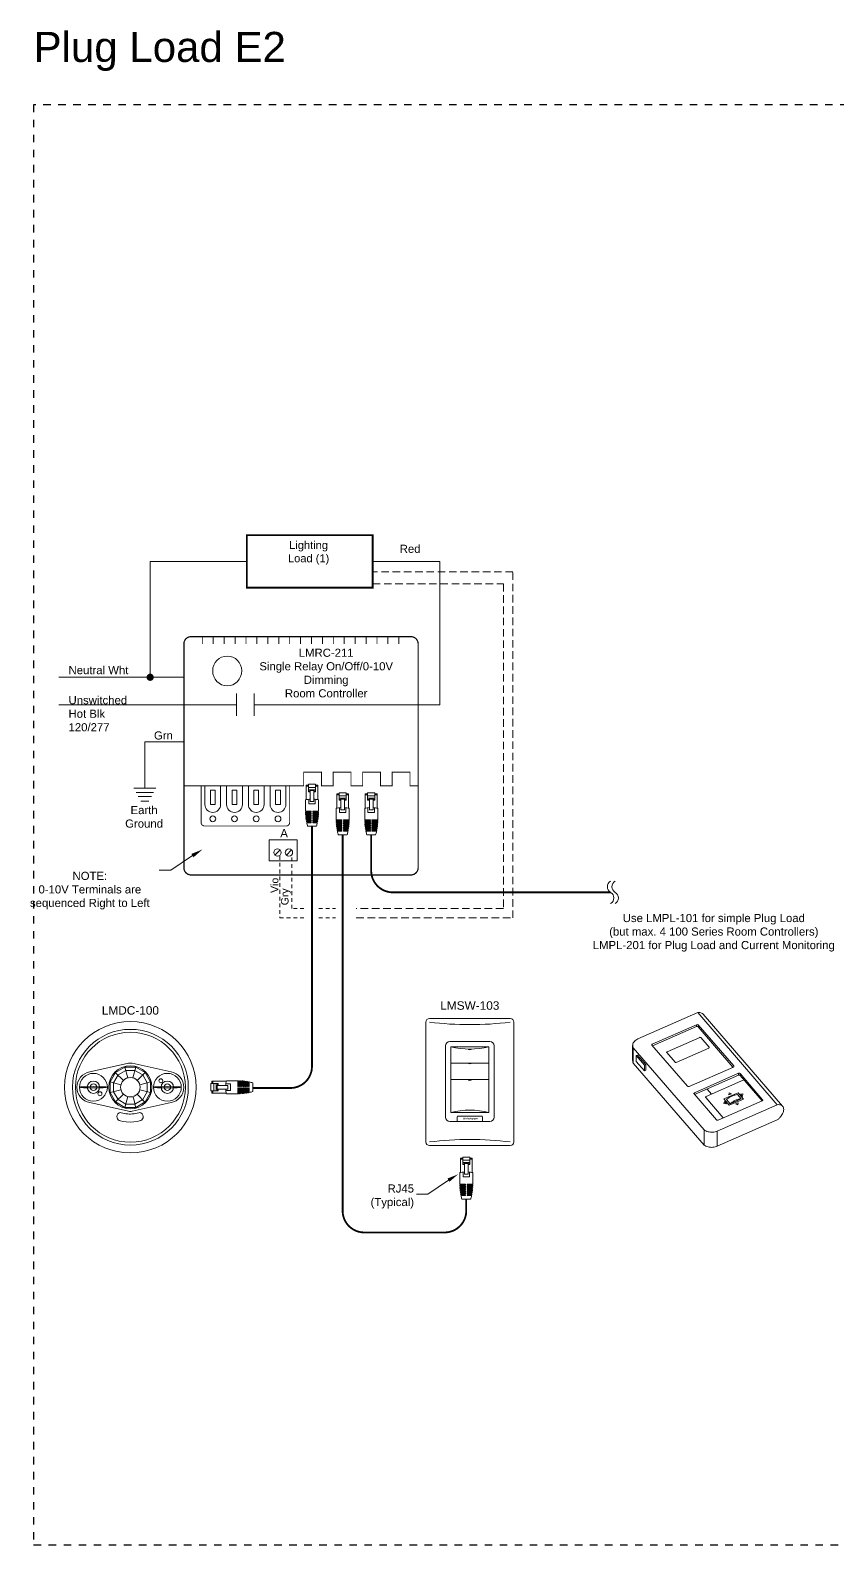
# Model space of a CAD drawing. Header units: inches. Extents: x -60 to 2005, y -577 to 104.
# Drawn here: x 11.5 to 38.4, y -68.3 to -17.9 of the extents above; entities that cross this region are included whole.
import ezdxf

# ---------------------------------------------------------------- set-up
doc = ezdxf.new("R2010")
doc.units = ezdxf.units.IN
doc.header["$MEASUREMENT"] = 0
for name, pattern in [('Demo', [0.5, 0.25, -0.25]), ('HIDDEN', [0.375, 0.25, -0.125]), ('HIDDEN2', [0.1875, 0.125, -0.0625])]:
    doc.linetypes.add(name, pattern=pattern)
doc.layers.get('0').update_dxf_attribs({"lineweight": 5})
doc.layers.add('PS Borders', color=40, linetype='Demo', lineweight=5, plot=False)
for name, color, linetype, lineweight in [('WS', 3, 'Continuous', 5), ('WS_DETAIL', 7, 'Continuous', 5), ('WS_LineVoltage', 1, 'Continuous', 5), ('WS_LowVoltage', 6, 'Continuous', 5)]:
    doc.layers.add(name, color=color, linetype=linetype, lineweight=lineweight)
doc.styles.add('ARIAL', font='arial.ttf')

# ---------------------------------------------------------------- blocks, each defined once
blk = doc.blocks.new('A$C756910A1')
at = {"layer": 'WS_DETAIL'}
for p, q in [((0.15, 6.6), (0.15, 10.17)), ((0.15, 10.17), (0.73, 10.17)), ((0.73, 9.92), (0.15, 9.92)), ((0.73, 10.43), (0.73, 8.56)), ((0.73, 10.43), (2.51, 10.43)), ((2.51, 9.66), (0.73, 9.66)), ((2.51, 9.06), (0.73, 9.06)), ((0.73, 8.74), (1.17, 8.74)), ((0.73, 8.56), (1.17, 8.56)), ((1.17, 6.17), (1.17, 9.06)), ((1.17, 8.85), (2.06, 8.85)), ((2.06, 6.17), (2.06, 9.06)), ((2.06, 8.74), (2.51, 8.74)), ((2.51, 8.56), (2.06, 8.56)), ((2.51, 10.43), (2.51, 8.56)), ((3.08, 10.17), (2.51, 10.17)), ((3.08, 9.92), (2.51, 9.92)), ((3.08, 6.6), (3.08, 10.17)), ((0, 6.56), (0, 3.73)), ((0.81, 6.7), (0.81, 5.55)), ((0.81, 5.55), (2.42, 5.55)), ((1.17, 6.17), (2.06, 6.17)), ((2.42, 6.7), (2.42, 5.55)), ((3.23, 6.56), (3.23, 3.73)), ((0, 3.73), (1.43, 3.73)), ((0, 3.51), (1.43, 3.51)), ((0.01, 3.29), (1.43, 3.29)), ((0.02, 3.06), (1.43, 3.06)), ((0.03, 2.84), (1.43, 2.84)), ((0.05, 2.62), (1.43, 2.62)), ((0.07, 2.4), (1.43, 2.4)), ((0.09, 2.18), (1.43, 2.18)), ((0.12, 1.96), (1.43, 1.96)), ((0.15, 1.74), (1.43, 1.74)), ((0.18, 1.52), (1.43, 1.52)), ((0.22, 1.3), (1.43, 1.3)), ((0.26, 1.08), (1.43, 1.08)), ((0.31, 0.86), (1.43, 0.86)), ((0.89, 3.73), (0.89, 3.51)), ((0.89, 3.29), (0.89, 3.06)), ((0.89, 2.84), (0.89, 2.62)), ((0.89, 2.4), (0.89, 2.18)), ((0.89, 1.96), (0.89, 1.74)), ((0.89, 1.52), (0.89, 1.3)), ((0.89, 1.08), (0.89, 0.86)), ((1.43, 3.51), (1.43, 3.73)), ((1.43, 3.06), (1.43, 3.29)), ((1.43, 2.62), (1.43, 2.84)), ((1.43, 2.18), (1.43, 2.4)), ((1.43, 1.74), (1.43, 1.96)), ((1.43, 1.3), (1.43, 1.52)), ((1.43, 0.86), (1.43, 1.08)), ((1.8, 3.73), (3.23, 3.73)), ((1.8, 3.51), (1.8, 3.73)), ((1.8, 3.51), (3.23, 3.51)), ((1.8, 3.29), (3.23, 3.29)), ((1.8, 3.06), (1.8, 3.29)), ((1.8, 3.06), (3.22, 3.06)), ((1.8, 2.84), (3.2, 2.84)), ((1.8, 2.62), (1.8, 2.84)), ((1.8, 2.62), (3.19, 2.62)), ((1.8, 2.4), (3.17, 2.4)), ((1.8, 2.18), (1.8, 2.4)), ((1.8, 2.18), (3.14, 2.18)), ((1.8, 1.96), (3.12, 1.96)), ((1.8, 1.74), (1.8, 1.96)), ((1.8, 1.74), (3.09, 1.74)), ((1.8, 1.52), (3.05, 1.52)), ((1.8, 1.3), (1.8, 1.52)), ((1.8, 1.3), (3.01, 1.3)), ((1.8, 1.08), (2.97, 1.08)), ((1.8, 0.86), (1.8, 1.08)), ((1.8, 0.86), (2.92, 0.86)), ((2.34, 3.73), (2.34, 3.51)), ((2.34, 3.29), (2.34, 3.06)), ((2.34, 2.84), (2.34, 2.62)), ((2.34, 2.4), (2.34, 2.18)), ((2.34, 1.96), (2.34, 1.74)), ((2.34, 1.52), (2.34, 1.3)), ((2.34, 1.08), (2.34, 0.86)), ((2.69, 0), (0.52, 0))]:
    blk.add_line(p, q, dxfattribs=at)
for centre, radius, start, end in [((1.62, -0.58), 7.33, 93.502, 102.7411), ((1.62, -0.58), 7.33, 77.2589, 86.498), ((13.49, 3.73), 13.49, 180.937, 181.8742), ((13.49, 3.73), 13.49, 182.8119, 183.7504), ((13.49, 3.73), 13.49, 184.6899, 185.6307), ((13.49, 3.73), 13.49, 186.573, 187.5171), ((13.49, 3.73), 13.49, 188.4632, 189.4117), ((13.49, 3.73), 13.49, 190.3627, 191.3167), ((13.49, 3.73), 13.49, 192.2739, 196.0379), ((-10.25, 3.73), 13.49, 343.9621, 347.7261), ((-10.25, 3.73), 13.49, 348.6833, 349.6373), ((-10.25, 3.73), 13.49, 350.5883, 351.5368), ((-10.25, 3.73), 13.49, 352.4829, 353.427), ((-10.25, 3.73), 13.49, 354.3693, 355.3101), ((-10.25, 3.73), 13.49, 356.2496, 357.1881), ((-10.25, 3.73), 13.49, 358.1258, 359.063)]:
    blk.add_arc(centre, radius, start, end, dxfattribs=at)
blk = doc.blocks.new('RJ45')
at = {"layer": 'WS_DETAIL', "xscale": 1.117448685388325, "yscale": 1.117448685388325, "zscale": 1.117448685388325}
blk.add_blockref('A$C756910A1', (59.47, 150.68), dxfattribs=at)
blk = doc.blocks.new('A$C28216DC1')
at = {"layer": 'WS_DETAIL'}
blk.add_lwpolyline([(22.84, 8.11), (17.13, 4.27), (13.98, 4.27)], dxfattribs=at)
blk.add_solid([(23.11, 7.67), (22.56, 8.56), (25.52, 9.76)], dxfattribs=at)
at = {"layer": 'WS_DETAIL', "linetype": 'Continuous', "insert": (13.29, 3.59), "char_height": 2.25, "width": 37.309, "attachment_point": 6, "style": 'ARIAL'}
blk.add_mtext('\\pi29.81;RJ45\\P\\pi22.42;(Typical)', dxfattribs=at)
blk = doc.blocks.new('A$C222B27AB')
at = {"const_width": 0.25}
blk.add_lwpolyline([(0.12, 11.27), (0.12, 1.12, 0.414214), (1.12, 0.12), (23.67, 0.12, 0.414214), (24.67, 1.12), (24.67, 11.27)], format="xyb", dxfattribs=at)
for points in [[(2.69, 6.06), (4.02, 6.06), (4.02, 10.08), (2.69, 10.08)], [(8.72, 6.06), (10.05, 6.06), (10.05, 10.08), (8.72, 10.08)], [(14.75, 6.06), (16.07, 6.06), (16.07, 10.08), (14.75, 10.08)], [(20.78, 6.06), (22.1, 6.06), (22.1, 10.08), (20.78, 10.08)]]:
    blk.add_lwpolyline(points, close=True)
at = {"layer": 'WS_DETAIL'}
for p, q in [((1.17, 11.27), (1.17, 6.06)), ((5.54, 6.06), (5.54, 11.27)), ((7.2, 11.27), (7.2, 6.06)), ((11.57, 6.06), (11.57, 11.27)), ((13.23, 11.27), (13.23, 6.06)), ((17.6, 6.06), (17.6, 11.27)), ((19.26, 11.27), (19.26, 6.06)), ((23.62, 6.06), (23.62, 11.27))]:
    blk.add_line(p, q, dxfattribs=at)
for centre in [(3.36, 2.11), (9.38, 2.11), (15.41, 2.11), (21.44, 2.11)]:
    blk.add_circle(centre, 0.82, dxfattribs=at)
for centre in [(3.36, 6.06), (9.38, 6.06), (15.41, 6.06), (21.44, 6.06)]:
    blk.add_arc(centre, 2.18, 180, 0, dxfattribs=at)
blk = doc.blocks.new('A$C2A821E27')
for p, q in [((1.27, 1.3), (2.43, 2.46)), ((3.84, 1.3), (5, 2.46))]:
    blk.add_line(p, q)
blk.add_lwpolyline([(0, 4.76), (6.27, 4.76), (6.27, 0), (0, 0)], close=True)
for centre in [(1.85, 1.88), (4.42, 1.88)]:
    blk.add_circle(centre, 0.82)
blk = doc.blocks.new('A$C017659A6')
for p, q in [((0, 0.245), (0.409, 0.245)), ((0.044, 0.16), (0.365, 0.16)), ((0.082, 0.085), (0.326, 0.085)), ((0.129, 0), (0.28, 0))]:
    blk.add_line(p, q)
blk = doc.blocks.new('LMCT-100_i')
at = {"extrusion": (0, 0.700492, 0.71366)}
for p, q in [((-24.44, 12.57), (-4.49, 21.34)), ((21.96, -9.31), (-4.49, 21.34)), ((-2.72, 20.82), (23.73, -9.83)), ((-19.6, 10.84), (-4.88, 17.31)), ((-4.88, 16.69), (-19.52, 10.26)), ((-4.89, 17.31), (-4.89, 16.68)), ((-4.39, 17.23), (7.47, 3.58)), ((-4.39, 17.22), (-4.39, 16.6)), ((7.2, 3.17), (-4.39, 16.6)), ((-26.13, 10.41), (-26.13, 5.37)), ((-7.85, -3.15), (-19.72, 10.49)), ((-19.6, 10.84), (-19.6, 10.35)), ((-14.71, 8.31), (-3.84, 13.09)), ((-3.47, 13.03), (-0.73, 9.81)), ((-25.93, 9.59), (-25.93, 4.54)), ((-25.92, 9.59), (-2.4, -17.69)), ((-24.48, 7.23), (-24.92, 7.04)), ((-24.92, 7.04), (-22.2, 3.89)), ((-24.92, 7.04), (-24.92, 5.11)), ((-22.2, 1.96), (-24.92, 5.11)), ((-12.03, 4.85), (-14.8, 8.05)), ((-0.8, 9.56), (-11.67, 4.79)), ((-22.2, 3.89), (-21.76, 4.08)), ((-22.2, 1.96), (-22.2, 3.89)), ((-21.76, 2.15), (-22.2, 1.96)), ((-21.76, 2.15), (-21.76, 4.08)), ((7.36, 3.23), (-7.36, -3.23)), ((-5.6, -5.33), (9.12, 1.14)), ((9.12, 0.51), (-5.52, -5.91)), ((7.47, 3.58), (7.47, 3.31)), ((9.12, 1.14), (9.12, 0.51)), ((9.61, 1.05), (17.1, -7.63)), ((9.61, 1.05), (9.61, 0.43)), ((16.9, -8.02), (9.61, 0.43)), ((-1.72, -6.58), (10.88, -1.04)), ((0.07, -5.79), (-1.38, -4.1)), ((1.77, -14.36), (-5.72, -5.68)), ((-5.6, -5.33), (-5.6, -5.82)), ((3.96, -13.7), (-1.84, -6.93)), ((21.96, -9.31), (2, -18.08)), ((16.98, -7.98), (2.27, -14.44)), ((4.2, -7.4), (8.9, -5.34)), ((6, -9.49), (4.2, -7.4)), ((5.05, -8.96), (4.42, -8.23)), ((6.24, -8.97), (5.04, -7.57)), ((6, -9.49), (10.7, -7.42)), ((6.24, -8.97), (9.96, -7.33)), ((8.76, -5.94), (9.96, -7.33)), ((10.7, -7.42), (8.9, -5.34)), ((17.1, -7.63), (17.1, -7.9)), ((2, -23.12), (21.96, -14.36)), ((-2.4, -22.73), (-2.4, -17.69)), ((2, -18.08), (2, -23.12))]:
    blk.add_line(p, q, dxfattribs=at)
for p, q in [((4.42, -8.23), (4.2, -8.91)), ((5.05, -8.96), (4.2, -8.91)), ((5.83, -6.07), (5.93, -5.37)), ((6.71, -5.7), (5.93, -5.37)), ((8.87, -9.36), (8.09, -9.03)), ((8.87, -9.36), (8.97, -8.66)), ((9.78, -5.85), (10.48, -5.73)), ((10.4, -6.57), (10.48, -5.73))]:
    blk.add_line(p, q)
at = {"extrusion": (-0.310472, -0.62793, 0.71366)}
for p, q in [((6.71, -5.7), (5.83, -6.07)), ((8.97, -8.66), (8.09, -9.03))]:
    blk.add_line(p, q, dxfattribs=at)
at = {"extrusion": (-0.692921, 0.102711, 0.71366)}
blk.add_line((10.4, -6.57), (9.78, -5.85), dxfattribs=at)
for centre in [(-4.71, 16.87), (-4.71, 16.25)]:
    blk.add_arc(centre, 0.477, 48.6015, 112.129)
for points, knots in [([(-4.49, 21.34), (-4.24, 21.37), (-3.76, 21.38), (-3.16, 21.21), (-2.85, 20.98), (-2.72, 20.83), (-2.72, 20.82)], [0, 0, 0, 0, 0.1, 0.2, 0.3, 0.3044799, 0.3044799, 0.3044799, 0.3044799]), ([(-25.93, 4.54), (-26.02, 4.72), (-26.11, 5), (-26.13, 5.28), (-26.13, 5.37)], [0, 0, 0, 0, 0.1666667, 0.2459578, 0.2459578, 0.2459578, 0.2459578])]:
    blk.add_open_spline(points, degree=3, knots=knots)
for points in [[(-24.44, 12.57), (-24.67, 12.47), (-25.09, 12.23), (-25.6, 11.79), (-25.95, 11.27), (-26.13, 10.71), (-26.14, 10.14), (-26.02, 9.77), (-25.93, 9.59)], [(-19.72, 10.49), (-19.73, 10.51), (-19.76, 10.55), (-19.77, 10.62), (-19.77, 10.69), (-19.73, 10.75), (-19.68, 10.8), (-19.63, 10.83), (-19.6, 10.84)], [(-3.84, 13.09), (-3.82, 13.1), (-3.78, 13.11), (-3.71, 13.12), (-3.64, 13.11), (-3.57, 13.1), (-3.52, 13.07), (-3.49, 13.04), (-3.47, 13.03)], [(-14.8, 8.05), (-14.81, 8.07), (-14.83, 8.1), (-14.84, 8.15), (-14.83, 8.2), (-14.81, 8.24), (-14.77, 8.28), (-14.73, 8.3), (-14.71, 8.31)], [(-0.73, 9.81), (-0.72, 9.8), (-0.7, 9.77), (-0.69, 9.72), (-0.69, 9.67), (-0.72, 9.62), (-0.76, 9.58), (-0.8, 9.56), (-0.82, 9.55)], [(-11.67, 4.79), (-11.69, 4.78), (-11.73, 4.76), (-11.8, 4.75), (-11.87, 4.76), (-11.93, 4.78), (-11.99, 4.81), (-12.02, 4.83), (-12.03, 4.85)], [(7.47, 3.58), (7.49, 3.56), (7.51, 3.52), (7.53, 3.46), (7.52, 3.39), (7.48, 3.32), (7.43, 3.27), (7.38, 3.24), (7.35, 3.23)], [(9.12, 1.14), (9.14, 1.15), (9.2, 1.17), (9.3, 1.18), (9.39, 1.17), (9.48, 1.15), (9.56, 1.11), (9.6, 1.07), (9.61, 1.05)], [(9.61, 0.43), (9.6, 0.45), (9.56, 0.48), (9.48, 0.52), (9.39, 0.55), (9.3, 0.56), (9.2, 0.54), (9.14, 0.53), (9.12, 0.51)], [(-7.36, -3.23), (-7.38, -3.24), (-7.44, -3.26), (-7.54, -3.27), (-7.63, -3.27), (-7.72, -3.24), (-7.8, -3.2), (-7.84, -3.17), (-7.85, -3.15)], [(-5.72, -5.68), (-5.73, -5.66), (-5.76, -5.62), (-5.77, -5.56), (-5.76, -5.49), (-5.73, -5.42), (-5.67, -5.37), (-5.62, -5.34), (-5.6, -5.33)], [(-1.84, -6.93), (-1.85, -6.91), (-1.88, -6.87), (-1.89, -6.8), (-1.88, -6.74), (-1.85, -6.67), (-1.8, -6.62), (-1.75, -6.59), (-1.72, -6.58)], [(5.04, -7.57), (5.33, -7.34), (5.94, -6.91), (6.9, -6.4), (7.85, -6.06), (8.47, -5.96), (8.76, -5.94)], [(9.96, -7.33), (9.67, -7.35), (9.06, -7.46), (8.1, -7.8), (7.14, -8.3), (6.53, -8.73), (6.24, -8.97)], [(17.1, -7.63), (17.12, -7.65), (17.14, -7.69), (17.16, -7.75), (17.15, -7.82), (17.11, -7.88), (17.06, -7.94), (17.01, -7.97), (16.98, -7.98)], [(21.96, -14.36), (22.21, -14.17), (22.68, -13.76), (23.28, -13.06), (23.74, -12.32), (24.02, -11.58), (24.12, -10.88), (24.02, -10.27), (23.74, -9.78), (23.28, -9.44), (22.68, -9.27), (22.21, -9.28), (21.96, -9.31)], [(2.27, -14.44), (2.24, -14.46), (2.18, -14.48), (2.09, -14.49), (1.99, -14.48), (1.9, -14.45), (1.83, -14.42), (1.79, -14.38), (1.77, -14.36)], [(-2.4, -17.69), (-2.22, -17.83), (-1.8, -18.07), (-1.08, -18.32), (-0.3, -18.46), (0.5, -18.47), (1.29, -18.34), (1.78, -18.18), (2, -18.08)], [(2, -23.12), (1.78, -23.22), (1.29, -23.39), (0.5, -23.51), (-0.3, -23.5), (-1.08, -23.37), (-1.8, -23.11), (-2.22, -22.87), (-2.4, -22.73)]]:
    blk.add_open_spline(points, degree=3)
at = {"layer": 'WS_DETAIL'}
blk.add_line((-24.48, 7.23), (-21.76, 4.08), dxfattribs=at)
at = {"layer": 'WS_DETAIL', "extrusion": (0, 0.700492, 0.71366)}
blk.add_line((-25.93, 4.54), (-2.4, -22.73), dxfattribs=at)
blk = doc.blocks.new('WallPlate1Gang')
for p, q in [((-11.72, 0.96), (-11.72, 32.87)), ((-10.76, 33.83), (10.76, 33.83)), ((11.72, 32.87), (11.72, 0.96)), ((-6.49, 26.51), (-6.49, 7.57)), ((-5.31, 27.69), (5.31, 27.69)), ((6.49, 26.51), (6.49, 7.57)), ((5.31, 6.39), (-5.31, 6.39)), ((-10.76, 0), (10.76, 0))]:
    blk.add_line(p, q)
for centre, radius, start, end in [((-10.76, 32.87), 0.96, 90, 180), ((0, 117.5), 85.31, 262.7571, 277.2429), ((10.76, 32.87), 0.96, 0, 90), ((-5.31, 26.51), 1.18, 90, 180), ((5.31, 26.51), 1.18, 0, 90), ((-5.31, 7.57), 1.18, 180, 270), ((5.31, 7.57), 1.18, 270, 0), ((-10.76, 0.96), 0.96, 180, 270), ((0, -83.67), 85.31, 82.7571, 97.2429), ((10.76, 0.96), 0.96, 270, 0)]:
    blk.add_arc(centre, radius, start, end)
blk = doc.blocks.new('*U137')
blk.add_blockref('WallPlate1Gang', (0, -0.01))
blk = doc.blocks.new('*U252')
for p, q in [((-5.32, 21.31), (5.32, 21.31)), ((-6.5, 20.13), (-6.5, 1.18)), ((-5.07, 2.44), (-5.07, 19.89)), ((-5.07, 19.89), (5.07, 19.89)), ((-5.07, 19.89), (5.07, 19.89)), ((-5.07, 19.89), (5.07, 19.89)), ((-5.07, 19.89), (5.07, 19.89)), ((-5.07, 19.89), (5.07, 19.89)), ((-5.07, 19.89), (5.07, 19.89)), ((-5.07, 19.89), (5.07, 19.89)), ((-0.33, 19.29), (-0.33, 19.19)), ((0.33, 19.29), (0.33, 19.19)), ((5.07, 19.89), (5.07, 2.44)), ((6.5, 20.13), (6.5, 1.18)), ((-5.07, 15.52), (0, 15.52)), ((-0.33, 15.53), (-0.33, 15.42)), ((0, 15.52), (5.07, 15.52)), ((0.33, 15.53), (0.33, 15.42)), ((-5.07, 11.16), (0, 11.16)), ((-0.33, 11.17), (-0.33, 11.06)), ((0, 11.16), (5.07, 11.16)), ((0.33, 11.17), (0.33, 11.06)), ((5.32, 0), (-5.32, 0)), ((5.07, 2.44), (-5.07, 2.44)), ((-3.38, 1.24), (-3.38, 0)), ((3.14, 1.48), (-3.14, 1.48)), ((3.38, 1.24), (3.38, 0))]:
    blk.add_line(p, q)
for centre, radius, start, end in [((-5.32, 20.13), 1.18, 90, 180), ((5.32, 20.13), 1.18, 0, 90), ((0, 41.25), 21.96, 256.6482, 283.3518), ((0, 19.73), 0.639, 238.6629, 301.3371), ((0, 15.97), 0.639, 238.6629, 301.3371), ((0, 11.61), 0.639, 238.6629, 301.3371), ((-5.32, 1.18), 1.18, 180, 270), ((0, -18.92), 21.96, 76.6482, 103.3518), ((-3.14, 1.24), 0.239, 90, 180), ((3.14, 1.24), 0.239, 0, 90), ((5.32, 1.18), 1.18, 270, 0)]:
    blk.add_arc(centre, radius, start, end)
at = {"style": 'ARIAL'}
for s, insert, char_height, width, attachment_point in [('LMSW-103', (0, 32.02), 2.25, 40.9705, 2), ('{\\fArial|b1|i1|c0|p34;Wattstopper}', (-1.79, 1.04), 0.4798, 3.7953, 1)]:
    blk.add_mtext(s, dxfattribs=dict(at, insert=insert, char_height=char_height, width=width, attachment_point=attachment_point))
blk = doc.blocks.new('*U257')
at = {"lineweight": 18}
for points in [[(-1.44, -5.36), (-3.92, -3.92), (-5.36, -1.44), (-5.36, 1.43), (-3.92, 3.92), (-1.44, 5.36), (1.43, 5.36), (3.92, 3.92), (5.36, 1.43), (5.36, -1.44), (3.92, -3.92), (1.43, -5.36), (-1.44, -5.36)], [(-1.2, -4.47), (-3.27, -3.27), (-4.47, -1.2), (-4.47, 1.2), (-3.27, 3.27), (-1.2, 4.46), (1.2, 4.46), (3.27, 3.27), (4.46, 1.2), (4.46, -1.2), (3.27, -3.27), (1.2, -4.47), (-1.2, -4.47)], [(-1.44, 5.36), (-0.67, 2.5)], [(1.43, 5.36), (0.67, 2.5)], [(-2.5, 0.67), (-5.36, 1.43)], [(-3.97, 3.84), (-1.83, 1.83)], [(3.92, 3.92), (1.83, 1.83)], [(5.36, 1.43), (2.5, 0.67)], [(-2.5, -0.67), (-5.36, -1.44)], [(-1.83, -1.83), (-3.92, -3.92)], [(-0.67, -2.5), (-1.44, -5.36)], [(3.87, -3.95), (1.83, -1.84)], [(5.36, -1.44), (2.5, -0.67)]]:
    blk.add_lwpolyline(points, dxfattribs=at)
for points, knots in [([(17.49, 0), (17.49, -9.66), (9.66, -17.49), (0, -17.49), (-9.66, -17.49), (-17.49, -9.66), (-17.49, 0), (-17.49, 9.66), (-9.66, 17.49), (0, 17.49), (9.66, 17.49), (17.49, 9.66), (17.49, 0)], [0, 0, 0, 0, 1, 1, 1, 2, 2, 2, 3, 3, 3, 4, 4, 4, 4]), ([(15.41, 0), (15.41, -8.51), (8.51, -15.41), (0, -15.41), (-8.51, -15.41), (-15.41, -8.51), (-15.41, 0), (-15.41, 8.51), (-8.51, 15.41), (0, 15.41), (8.51, 15.41), (15.41, 8.51), (15.41, 0)], [0, 0, 0, 0, 1, 1, 1, 2, 2, 2, 3, 3, 3, 4, 4, 4, 4]), ([(14.63, 0), (14.63, -8.08), (8.08, -14.63), (0, -14.63), (-8.08, -14.63), (-14.63, -8.08), (-14.63, 0), (-14.63, 8.08), (-8.08, 14.63), (0, 14.63), (8.08, 14.63), (14.63, 8.08), (14.63, 0)], [0, 0, 0, 0, 1, 1, 1, 2, 2, 2, 3, 3, 3, 4, 4, 4, 4]), ([(-14.21, 0), (-14.21, 2.03), (-12.74, 3.73), (-10.81, 4.08), (-10.81, 4.08), (-0.46, 6.4), (-0.46, 6.4), (-0.33, 6.43), (-0.17, 6.45), (0, 6.45)], [0, 0, 0, 0, 1, 1, 1, 2, 2, 2, 3, 3, 3, 3]), ([(5.74, 0), (5.74, -3.17), (3.17, -5.74), (0, -5.74), (-3.17, -5.74), (-5.74, -3.17), (-5.74, 0), (-5.74, 3.17), (-3.17, 5.74), (0, 5.74), (3.17, 5.74), (5.74, 3.17), (5.74, 0)], [0, 0, 0, 0, 1, 1, 1, 2, 2, 2, 3, 3, 3, 4, 4, 4, 4]), ([(14.21, 0), (14.21, 2.03), (12.74, 3.73), (10.81, 4.08), (10.81, 4.08), (0.46, 6.4), (0.46, 6.4), (0.33, 6.43), (0.17, 6.45), (0, 6.45)], [0, 0, 0, 0, 1, 1, 1, 2, 2, 2, 3, 3, 3, 3]), ([(-6.13, 0), (-6.13, -2.05), (-7.79, -3.7), (-9.84, -3.7), (-11.88, -3.7), (-13.54, -2.05), (-13.54, 0), (-13.54, 2.04), (-11.88, 3.7), (-9.84, 3.7), (-7.79, 3.7), (-6.13, 2.04), (-6.13, 0)], [0, 0, 0, 0, 1, 1, 1, 2, 2, 2, 3, 3, 3, 4, 4, 4, 4]), ([(-6.13, 0), (-6.13, -2.05), (-7.79, -3.7), (-9.84, -3.7), (-11.88, -3.7), (-13.54, -2.05), (-13.54, 0), (-13.54, 2.04), (-11.88, 3.7), (-9.84, 3.7), (-7.79, 3.7), (-6.13, 2.04), (-6.13, 0)], [0, 0, 0, 0, 1, 1, 1, 2, 2, 2, 3, 3, 3, 4, 4, 4, 4]), ([(-6.14, 0), (-6.14, -0.09), (-7.79, -0.17), (-9.84, -0.17), (-11.88, -0.17), (-13.53, -0.09), (-13.53, 0), (-13.53, 0.09), (-11.88, 0.16), (-9.84, 0.16), (-7.79, 0.16), (-6.14, 0.09), (-6.14, 0)], [0, 0, 0, 0, 1, 1, 1, 2, 2, 2, 3, 3, 3, 4, 4, 4, 4]), ([(-6.14, 0), (-6.14, -0.09), (-7.79, -0.17), (-9.84, -0.17), (-11.88, -0.17), (-13.53, -0.09), (-13.53, 0), (-13.53, 0.09), (-11.88, 0.16), (-9.84, 0.16), (-7.79, 0.16), (-6.14, 0.09), (-6.14, 0)], [0, 0, 0, 0, 1, 1, 1, 2, 2, 2, 3, 3, 3, 4, 4, 4, 4]), ([(-8.18, 0), (-8.18, -0.91), (-8.92, -1.66), (-9.84, -1.66), (-10.75, -1.66), (-11.49, -0.91), (-11.49, 0), (-11.49, 0.91), (-10.75, 1.65), (-9.84, 1.65), (-8.92, 1.65), (-8.18, 0.91), (-8.18, 0)], [0, 0, 0, 0, 1, 1, 1, 2, 2, 2, 3, 3, 3, 4, 4, 4, 4]), ([(-8.18, 0), (-8.18, -0.91), (-8.92, -1.66), (-9.84, -1.66), (-10.75, -1.66), (-11.49, -0.91), (-11.49, 0), (-11.49, 0.91), (-10.75, 1.65), (-9.84, 1.65), (-8.92, 1.65), (-8.18, 0.91), (-8.18, 0)], [0, 0, 0, 0, 1, 1, 1, 2, 2, 2, 3, 3, 3, 4, 4, 4, 4]), ([(-8.97, 0), (-8.97, -0.48), (-9.36, -0.87), (-9.84, -0.87), (-10.32, -0.87), (-10.7, -0.48), (-10.7, 0), (-10.7, 0.48), (-10.32, 0.87), (-9.84, 0.87), (-9.36, 0.87), (-8.97, 0.48), (-8.97, 0)], [0, 0, 0, 0, 1, 1, 1, 2, 2, 2, 3, 3, 3, 4, 4, 4, 4]), ([(-8.97, 0), (-8.97, -0.48), (-9.36, -0.87), (-9.84, -0.87), (-10.32, -0.87), (-10.7, -0.48), (-10.7, 0), (-10.7, 0.48), (-10.32, 0.87), (-9.84, 0.87), (-9.36, 0.87), (-8.97, 0.48), (-8.97, 0)], [0, 0, 0, 0, 1, 1, 1, 2, 2, 2, 3, 3, 3, 4, 4, 4, 4]), ([(2.59, 0), (2.59, -1.43), (1.43, -2.59), (0, -2.59), (-1.43, -2.59), (-2.59, -1.43), (-2.59, 0), (-2.59, 1.43), (-1.43, 2.59), (0, 2.59), (1.43, 2.59), (2.59, 1.43), (2.59, 0)], [0, 0, 0, 0, 1, 1, 1, 2, 2, 2, 3, 3, 3, 4, 4, 4, 4]), ([(6.13, 0), (6.13, 2.04), (7.79, 3.7), (9.83, 3.7), (11.88, 3.7), (13.54, 2.04), (13.54, 0), (13.54, -2.05), (11.88, -3.7), (9.83, -3.7), (7.79, -3.7), (6.13, -2.05), (6.13, 0)], [0, 0, 0, 0, 1, 1, 1, 2, 2, 2, 3, 3, 3, 4, 4, 4, 4]), ([(6.14, 0), (6.14, 0.09), (7.79, 0.16), (9.83, 0.16), (11.88, 0.16), (13.53, 0.09), (13.53, 0), (13.53, -0.09), (11.88, -0.17), (9.83, -0.17), (7.79, -0.17), (6.14, -0.09), (6.14, 0)], [0, 0, 0, 0, 1, 1, 1, 2, 2, 2, 3, 3, 3, 4, 4, 4, 4]), ([(7.57, 1.73), (7.57, 2.02), (7.81, 2.25), (8.1, 2.25), (8.39, 2.25), (8.62, 2.02), (8.62, 1.73), (8.62, 1.44), (8.39, 1.2), (8.1, 1.2), (7.81, 1.2), (7.57, 1.44), (7.57, 1.73)], [0, 0, 0, 0, 1, 1, 1, 2, 2, 2, 3, 3, 3, 4, 4, 4, 4]), ([(8.18, 0), (8.18, 0.91), (8.92, 1.65), (9.83, 1.65), (10.75, 1.65), (11.49, 0.91), (11.49, 0), (11.49, -0.91), (10.75, -1.66), (9.83, -1.66), (8.92, -1.66), (8.18, -0.91), (8.18, 0)], [0, 0, 0, 0, 1, 1, 1, 2, 2, 2, 3, 3, 3, 4, 4, 4, 4]), ([(8.97, 0), (8.97, 0.48), (9.36, 0.87), (9.83, 0.87), (10.31, 0.87), (10.7, 0.48), (10.7, 0), (10.7, -0.48), (10.31, -0.87), (9.83, -0.87), (9.36, -0.87), (8.97, -0.48), (8.97, 0)], [0, 0, 0, 0, 1, 1, 1, 2, 2, 2, 3, 3, 3, 4, 4, 4, 4]), ([(-14.21, 0), (-14.21, -2.04), (-12.74, -3.73), (-10.81, -4.08), (-10.81, -4.08), (-0.46, -6.4), (-0.46, -6.4), (-0.33, -6.43), (-0.17, -6.45), (0, -6.45)], [0, 0, 0, 0, 1, 1, 1, 2, 2, 2, 3, 3, 3, 3]), ([(-7.57, -1.73), (-7.57, -2.02), (-7.81, -2.26), (-8.1, -2.26), (-8.39, -2.26), (-8.62, -2.02), (-8.62, -1.73), (-8.62, -1.44), (-8.39, -1.21), (-8.1, -1.21), (-7.81, -1.21), (-7.57, -1.44), (-7.57, -1.73)], [0, 0, 0, 0, 1, 1, 1, 2, 2, 2, 3, 3, 3, 4, 4, 4, 4]), ([(-7.57, -1.73), (-7.57, -2.02), (-7.81, -2.26), (-8.1, -2.26), (-8.39, -2.26), (-8.62, -2.02), (-8.62, -1.73), (-8.62, -1.44), (-8.39, -1.21), (-8.1, -1.21), (-7.81, -1.21), (-7.57, -1.44), (-7.57, -1.73)], [0, 0, 0, 0, 1, 1, 1, 2, 2, 2, 3, 3, 3, 4, 4, 4, 4]), ([(14.21, 0), (14.21, -2.04), (12.74, -3.73), (10.81, -4.08), (10.81, -4.08), (0.46, -6.4), (0.46, -6.4), (0.33, -6.43), (0.17, -6.45), (0, -6.45)], [0, 0, 0, 0, 1, 1, 1, 2, 2, 2, 3, 3, 3, 3]), ([(-0.1, -9.29), (1.27, -9.29), (2.67, -8.87), (2.67, -8.87), (2.67, -8.87), (2.76, -8.82), (2.76, -8.82), (3.14, -8.68), (3.41, -8.29), (3.41, -7.83), (3.41, -7.24), (2.98, -6.77), (2.44, -6.77), (2.44, -6.77), (2.15, -6.8), (1.77, -6.91), (1.39, -7.03), (0.63, -7.13), (0, -7.13), (0, -7.13), (-0.2, -7.13), (-0.2, -7.13), (-0.83, -7.13), (-1.59, -7.03), (-1.97, -6.91), (-2.35, -6.8), (-2.64, -6.77), (-2.64, -6.77), (-3.18, -6.77), (-3.61, -7.24), (-3.61, -7.83), (-3.61, -8.29), (-3.34, -8.68), (-2.96, -8.82), (-2.96, -8.82), (-2.87, -8.87), (-2.87, -8.87), (-2.87, -8.87), (-1.47, -9.29), (-0.1, -9.29)], [0, 0, 0, 0, 1, 1, 1, 2, 2, 2, 3, 3, 3, 4, 4, 4, 5, 5, 5, 6, 6, 6, 7, 7, 7, 8, 8, 8, 9, 9, 9, 10, 10, 10, 11, 11, 11, 12, 12, 12, 13, 13, 13, 13])]:
    blk.add_open_spline(points, degree=3, knots=knots, dxfattribs=at)
blk.add_open_spline([(1.43, -5.36), (1.43, -5.29), (0.67, -2.5), (0.67, -2.5)], degree=3, dxfattribs=at)
at = {"insert": (0, 21.58), "char_height": 2.25, "width": 40.9705, "attachment_point": 2, "style": 'ARIAL'}
blk.add_mtext('LMDC-100', dxfattribs=at)

msp = doc.modelspace()

# ---------------------------------------------------------------- linework, layer by layer
for p, q in [((18.387, -39.994), (18.387, -40.739)), ((18.388, -39.994), (18.388, -40.739)), ((18.981, -39.994), (18.981, -40.739)), ((18.982, -39.994), (18.982, -40.739))]:
    msp.add_line(p, q)
at = {"linetype": 'Continuous', "const_width": 0.06}
msp.add_lwpolyline([(22.92, -36.471), (22.92, -34.726), (18.732, -34.726), (18.732, -36.471)], close=True, dxfattribs=at)
at = {"const_width": 0.0412}
msp.add_lwpolyline([(20.524, -38.102), (24.19, -38.102, -0.414214), (24.43, -38.342), (24.43, -45.793, -0.414214), (24.19, -46.033), (16.88, -46.033, -0.414214), (16.64, -45.793), (16.64, -38.342, -0.414214), (16.88, -38.102), (20.524, -38.102)], format="xyb", dxfattribs=at)
at = {"const_width": 0.03}
for points in [[(17.253, -38.344), (17.253, -38.102)], [(17.616, -38.344), (17.616, -38.102)], [(17.979, -38.344), (17.979, -38.102)], [(18.342, -38.344), (18.342, -38.102)], [(18.705, -38.344), (18.705, -38.102)], [(19.068, -38.344), (19.068, -38.102)], [(19.431, -38.344), (19.431, -38.102)], [(19.794, -38.344), (19.794, -38.102)], [(20.157, -38.344), (20.157, -38.102)], [(20.52, -38.344), (20.52, -38.102)], [(20.883, -38.344), (20.883, -38.102)], [(21.247, -38.344), (21.247, -38.102)], [(21.61, -38.344), (21.61, -38.102)], [(21.973, -38.344), (21.973, -38.102)], [(22.336, -38.344), (22.336, -38.102)], [(22.699, -38.344), (22.699, -38.102)], [(23.062, -38.344), (23.062, -38.102)], [(23.425, -38.344), (23.425, -38.102)], [(23.788, -38.344), (23.788, -38.102)], [(24.43, -43.066), (24.16, -43.066), (24.16, -42.61), (23.565, -42.61), (23.565, -43.066), (23.179, -43.066), (23.179, -42.61), (22.584, -42.61), (22.584, -43.066), (22.198, -43.066), (22.198, -42.61), (21.603, -42.61), (21.603, -43.066), (21.218, -43.066), (21.218, -42.61), (20.622, -42.61), (20.622, -43.066), (16.64, -43.066)]]:
    msp.add_lwpolyline(points, dxfattribs=at)
for points in [[(18.082, -39.74), (17.986, -39.73), (17.895, -39.701), (17.813, -39.655), (17.741, -39.594), (17.682, -39.519), (17.637, -39.433), (17.608, -39.337), (17.598, -39.233), (17.598, -39.233), (17.608, -39.137), (17.637, -39.046), (17.682, -38.964), (17.741, -38.892), (17.813, -38.833), (17.895, -38.788), (17.986, -38.759), (18.082, -38.749), (18.082, -38.749), (18.179, -38.759), (18.269, -38.788), (18.352, -38.833), (18.423, -38.892), (18.483, -38.964), (18.528, -39.046), (18.556, -39.137), (18.566, -39.233), (18.566, -39.233), (18.556, -39.337), (18.528, -39.433), (18.483, -39.519), (18.423, -39.594), (18.352, -39.655), (18.269, -39.701), (18.179, -39.73), (18.082, -39.74), (18.082, -39.74), (18.082, -39.74)], [(16.64, -41.6), (15.342, -41.6), (15.342, -43.141)]]:
    msp.add_lwpolyline(points)
at = {"layer": 'PS Borders', "lineweight": -3}
msp.add_lwpolyline([(11.643, -68.321), (74.711, -68.321), (74.711, -20.401), (11.643, -20.401)], close=True, dxfattribs=at)
at = {"layer": 'WS'}
msp.add_lwpolyline([(20.9, -44.412, 0.06, 0.06, 0), (20.9, -52.403, 0.06, 0.06, 0), (20.9, -52.403, 0.06, 0.06, -0.414214), (20.18, -53.123, 0.06, 0.06, 0), (18.931, -53.123, 0, 0, 0)], format="xyseb", dxfattribs=at)
at = {"layer": 'WS', "const_width": 0.06}
for points in [[(26.03, -56.819), (26.03, -57.21, -0.414214), (25.31, -57.93), (22.639, -57.93, -0.414214), (21.919, -57.21), (21.919, -44.694)], [(22.869, -44.694), (22.869, -45.892, 0.414214), (23.589, -46.612), (30.832, -46.612)]]:
    msp.add_lwpolyline(points, format="xyb", dxfattribs=at)
at = {"layer": 'WS_DETAIL'}
msp.add_lwpolyline([(16.925, -45.389), (16.211, -45.869), (15.818, -45.869)], dxfattribs=at)
for points in [[(30.832, -46.985, 0.57735), (30.832, -46.612, -0.57735), (30.832, -46.238, -0.57735)], [(30.981, -46.986, 0.57735), (30.981, -46.612, -0.57735), (30.981, -46.239, -0.57735)]]:
    msp.add_lwpolyline(points, format="xyb", dxfattribs=at)
msp.add_solid([(16.96, -45.445), (16.891, -45.333), (17.261, -45.182)], dxfattribs=at)
at = {"layer": 'WS_LineVoltage'}
for p, q in [((15.519, -35.598), (15.519, -39.454)), ((18.732, -35.598), (15.519, -35.598))]:
    msp.add_line(p, q, dxfattribs=at)
for points in [[(22.92, -35.598), (25.147, -35.598), (25.147, -40.367), (18.982, -40.367)], [(16.64, -39.454), (12.482, -39.454)], [(18.388, -40.367), (12.482, -40.367)]]:
    msp.add_lwpolyline(points, dxfattribs=at)
at = {"layer": 'WS_LineVoltage', "const_width": 0.12}
msp.add_lwpolyline([(15.459, -39.454, 1), (15.579, -39.454, 1)], format="xyb", close=True, dxfattribs=at)
at = {"layer": 'WS_LowVoltage', "linetype": 'HIDDEN2'}
for p, q in [((21.13, -47.15), (21.682, -47.15)), ((21.13, -47.465), (21.682, -47.465))]:
    msp.add_line(p, q, dxfattribs=at)
at = {"layer": 'WS_LowVoltage', "linetype": 'HIDDEN'}
for points in [[(22.371, -47.465), (27.582, -47.465), (27.582, -35.941), (22.92, -35.941)], [(22.92, -36.35), (27.267, -36.35), (27.267, -47.15), (22.371, -47.15)]]:
    msp.add_lwpolyline(points, dxfattribs=at)
at = {"layer": 'WS_LowVoltage', "linetype": 'HIDDEN2'}
for points in [[(19.832, -45.406), (19.832, -47.465), (20.634, -47.465)], [(20.634, -47.15), (20.227, -47.15), (20.227, -45.406)]]:
    msp.add_lwpolyline(points, dxfattribs=at)

# ---------------------------------------------------------------- block references
for name, p, xscale, yscale, zscale in [('A$C017659A6', (14.978, -43.577), 1.78198237229644, 1.78198237229644, 1.78198237229644), ('A$C222B27AB', (17.197, -44.418), 0.12, 0.12, 0.12), ('RJ45', (13.548, -62.494), 0.12, 0.12, 0.12), ('RJ45', (14.567, -62.776), 0.12, 0.12, 0.12), ('RJ45', (15.517, -62.776), 0.12, 0.12, 0.12), ('A$C2A821E27', (19.481, -45.563), 0.1478686080562289, 0.1478686080562289, 0.1478686080562289), ('*U257', (14.861, -53.097), 0.125, 0.125, 0.125), ('*U252', (26.149, -54.24), 0.125, 0.125, 0.125), ('*U137', (26.15, -55.037), 0.125, 0.125, 0.125), ('LMCT-100_i', (34.177, -52.748), 0.1, 0.1, 0.1), ('A$C756910A1', (25.814, -56.819), 0.134093842246599, 0.134093842246599, 0.134093842246599), ('A$C28216DC1', (22.699, -57.163), 0.12, 0.12, 0.12)]:
    msp.add_blockref(name, p, dxfattribs=dict(xscale=xscale, yscale=yscale, zscale=zscale))
at = {"xscale": 0.12, "yscale": 0.12, "zscale": 0.12, "rotation": 90}
msp.add_blockref('RJ45', (37.013, -60.45), dxfattribs=at)

# ---------------------------------------------------------------- texts
at = {"lineweight": -3, "insert": (11.643, -17.977), "char_height": 1, "attachment_point": 1, "style": 'ARIAL'}
msp.add_mtext_dynamic_manual_height_columns('Plug Load E2', width=21.74617, gutter_width=1, heights=[0], dxfattribs=at)
at = {"linetype": 'HIDDEN2', "insert": (20.788, -34.923), "char_height": 0.26382, "width": 1.48242, "attachment_point": 2, "style": 'ARIAL'}
msp.add_mtext('Lighting Load (1)', dxfattribs=at)
at = {"linetype": 'Continuous', "char_height": 0.27, "attachment_point": 4, "style": 'ARIAL'}
for s, insert, width in [('Red', (23.818, -35.181), 6.16099), ('Neutral Wht', (12.804, -39.218), 4.47708), ('Unswitched\\PHot Blk\\P120/277', (12.804, -40.669), 6.93133)]:
    msp.add_mtext(s, dxfattribs=dict(at, insert=insert, width=width))
at = {"style": 'ARIAL'}
for s, insert, char_height, width, attachment_point in [('LMRC-211 \\PSingle Relay On/Off/0-10V Dimming \\PRoom Controller', (21.372, -38.503), 0.27, 5.65995, 2), ('Grn', (15.645, -41.392), 0.2699, 4.23614, 4), ('Earth\\PGround', (15.316, -44.1), 0.2699, 6.92856, 5), ('A', (19.972, -44.642), 0.27, 0.63245, 5), ('NOTE:\\P0-10V Terminals are sequenced Right to Left', (13.513, -46.554), 0.26989, 4.14224, 5), ('Use LMPL-101 for simple Plug Load^J(but max. 4 100 Series Room Controllers)\\PLMPL-201 for Plug Load and Current Monitoring', (34.263, -47.331), 0.27, 8.75726, 2)]:
    msp.add_mtext(s, dxfattribs=dict(at, insert=insert, char_height=char_height, width=width, attachment_point=attachment_point))
at = {"linetype": 'Continuous', "char_height": 0.2499, "width": 6.41514, "attachment_point": 4, "rotation": 90, "style": 'ARIAL'}
for s, insert in [('Vio', (19.658, -46.63)), ('Gry', (20.031, -47.042))]:
    msp.add_mtext(s, dxfattribs=dict(at, insert=insert))

doc.saveas('drawing.dxf')
